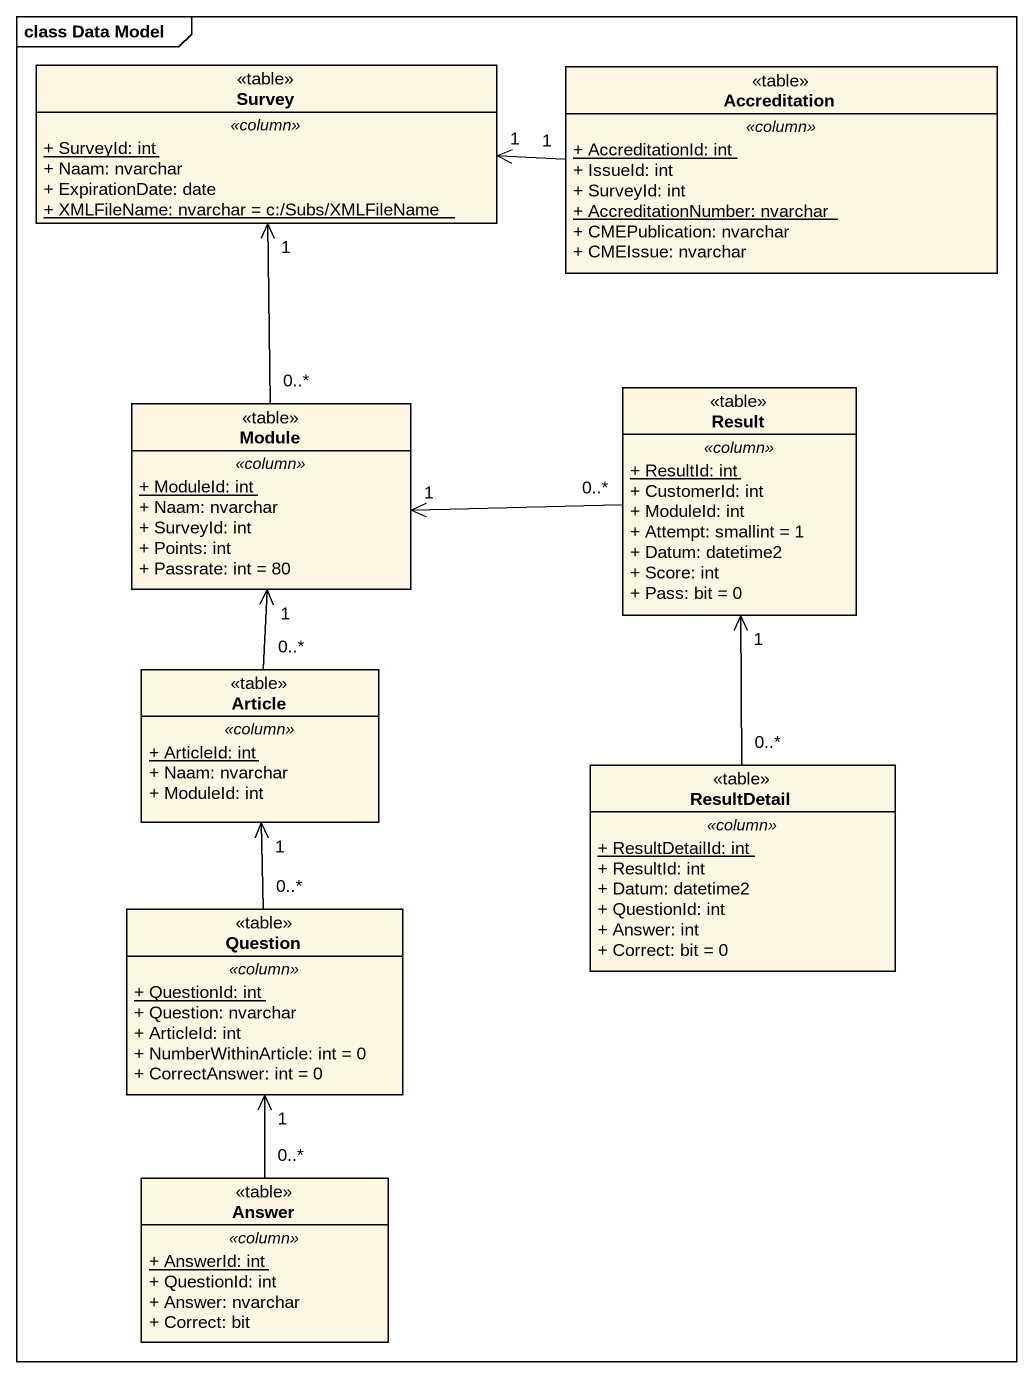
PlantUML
@startuml
mainframe class Data Model
hide circle
hide empty members
skinparam classAttributeIconSize 0
class Survey <<table>> {
  .. <<column>> ..
  {static} + SurveyId: int
  + Naam: nvarchar
  + ExpirationDate: date
  {static} + XMLFileName: nvarchar = c:/Subs/XMLFileName
}
class Accreditation <<table>> {
  .. <<column>> ..
  {static} + AccreditationId: int
  + IssueId: int
  + SurveyId: int
  {static} + AccreditationNumber: nvarchar
  + CMEPublication: nvarchar
  + CMEIssue: nvarchar
}
class Module <<table>> {
  .. <<column>> ..
  {static} + ModuleId: int
  + Naam: nvarchar
  + SurveyId: int
  + Points: int
  + Passrate: int = 80
}
class Result <<table>> {
  .. <<column>> ..
  {static} + ResultId: int
  + CustomerId: int
  + ModuleId: int
  + Attempt: smallint = 1
  + Datum: datetime2
  + Score: int
  + Pass: bit = 0
}
class Article <<table>> {
  .. <<column>> ..
  {static} + ArticleId: int
  + Naam: nvarchar
  + ModuleId: int
}
class ResultDetail <<table>> {
  .. <<column>> ..
  {static} + ResultDetailId: int
  + ResultId: int
  + Datum: datetime2
  + QuestionId: int
  + Answer: int
  + Correct: bit = 0
}
class Question <<table>> {
  .. <<column>> ..
  {static} + QuestionId: int
  + Question: nvarchar
  + ArticleId: int
  + NumberWithinArticle: int = 0
  + CorrectAnswer: int = 0
}
class Answer <<table>> {
  .. <<column>> ..
  {static} + AnswerId: int
  + QuestionId: int
  + Answer: nvarchar
  + Correct: bit
}
Accreditation "1" -left-> "1" Survey
Module "0..*" -up-> "1" Survey
Result "0..*" -left-> "1" Module
Article "0..*" -up-> "1" Module
ResultDetail "0..*" -up-> "1" Result
Question "0..*" -up-> "1" Article
Answer "0..*" -up-> "1" Question
@enduml
